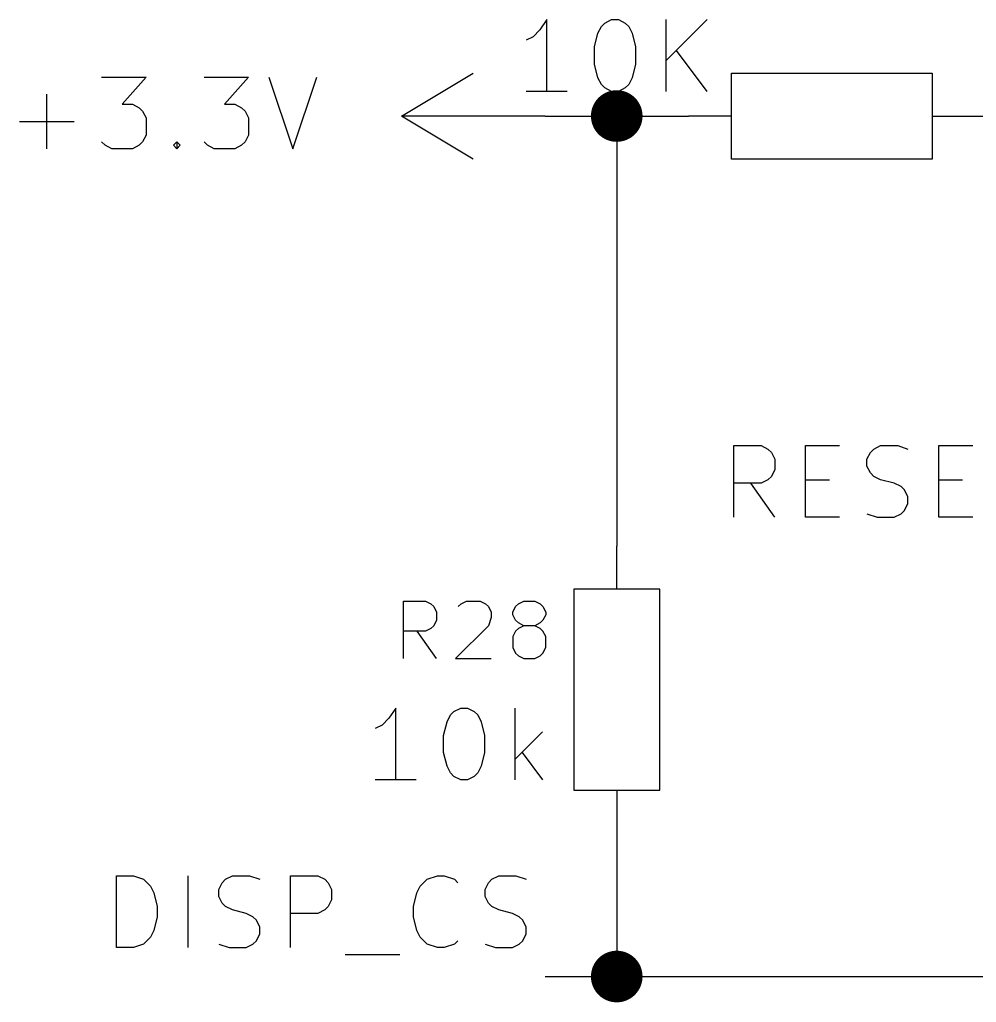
# Model space of a CAD drawing. Header units: inches. Extents: x 0.4 to 16.1, y -11.3 to -0.4.
# Drawn here: x 7.484 to 8.151, y -2.118 to -1.433 of the extents above; entities that cross this region are included whole.
import ezdxf

# ---------------------------------------------------------------- set-up
doc = ezdxf.new("R2010")
doc.units = ezdxf.units.IN
doc.header["$MEASUREMENT"] = 0
for name, color, linetype in [('GREENSIXTYFIVE', 129, 'CONTINUOUS'), ('LIGHTGREEN', 92, 'CONTINUOUS'), ('RED', 14, 'CONTINUOUS'), ('REDSIX', 19, 'CONTINUOUS')]:
    doc.layers.add(name, color=color, linetype=linetype)

msp = doc.modelspace()

# ---------------------------------------------------------------- linework, layer by layer
at = {"layer": 'GREENSIXTYFIVE', "linetype": 'CONTINUOUS'}
for p, q in [((7.85119, -1.4328), (7.84643, -1.43995)), ((7.85119, -1.4328), (7.84643, -1.43995)), ((7.85119, -1.4828), (7.85119, -1.4328)), ((7.85119, -1.4828), (7.85119, -1.4328)), ((7.8869, -1.44233), (7.88928, -1.43757)), ((7.8869, -1.44233), (7.88928, -1.43757)), ((7.88928, -1.43757), (7.89167, -1.43519)), ((7.88928, -1.43757), (7.89167, -1.43519)), ((7.89167, -1.43519), (7.89643, -1.4328)), ((7.89167, -1.43519), (7.89643, -1.4328)), ((7.89643, -1.4328), (7.90119, -1.4328)), ((7.89643, -1.4328), (7.90119, -1.4328)), ((7.90119, -1.4328), (7.90595, -1.43519)), ((7.90119, -1.4328), (7.90595, -1.43519)), ((7.90595, -1.43519), (7.90833, -1.43757)), ((7.90595, -1.43519), (7.90833, -1.43757)), ((7.90833, -1.43757), (7.91071, -1.44233)), ((7.90833, -1.43757), (7.91071, -1.44233)), ((7.93452, -1.4828), (7.93452, -1.4328)), ((7.96309, -1.4328), (7.93452, -1.46137)), ((7.93452, -1.4828), (7.93452, -1.4328)), ((7.96309, -1.4328), (7.93452, -1.46137)), ((7.84167, -1.44471), (7.83691, -1.44709)), ((7.84167, -1.44471), (7.83691, -1.44709)), ((7.84643, -1.43995), (7.84167, -1.44471)), ((7.84643, -1.43995), (7.84167, -1.44471)), ((7.88452, -1.45185), (7.8869, -1.44233)), ((7.88452, -1.45185), (7.8869, -1.44233)), ((7.91071, -1.44233), (7.91309, -1.45185)), ((7.91071, -1.44233), (7.91309, -1.45185)), ((7.88452, -1.46376), (7.88452, -1.45185)), ((7.88452, -1.46376), (7.88452, -1.45185)), ((7.91309, -1.45185), (7.91309, -1.46376)), ((7.91309, -1.45185), (7.91309, -1.46376)), ((7.96309, -1.4828), (7.94167, -1.45423)), ((7.96309, -1.4828), (7.94167, -1.45423)), ((7.8869, -1.47328), (7.88452, -1.46376)), ((7.8869, -1.47328), (7.88452, -1.46376)), ((7.91309, -1.46376), (7.91071, -1.47328)), ((7.91309, -1.46376), (7.91071, -1.47328)), ((7.54086, -1.4728), (7.57181, -1.4728)), ((7.54086, -1.4728), (7.57181, -1.4728)), ((7.57181, -1.4728), (7.55514, -1.49184)), ((7.57181, -1.4728), (7.55514, -1.49184)), ((7.61229, -1.4728), (7.64324, -1.4728)), ((7.61229, -1.4728), (7.64324, -1.4728)), ((7.64324, -1.4728), (7.62657, -1.49184)), ((7.64324, -1.4728), (7.62657, -1.49184)), ((7.65752, -1.4728), (7.67419, -1.5228)), ((7.65752, -1.4728), (7.67419, -1.5228)), ((7.67419, -1.5228), (7.69086, -1.4728)), ((7.67419, -1.5228), (7.69086, -1.4728)), ((7.88928, -1.47804), (7.8869, -1.47328)), ((7.88928, -1.47804), (7.8869, -1.47328)), ((7.89167, -1.48043), (7.88928, -1.47804)), ((7.89167, -1.48043), (7.88928, -1.47804)), ((7.90833, -1.47804), (7.90595, -1.48043)), ((7.90833, -1.47804), (7.90595, -1.48043)), ((7.91071, -1.47328), (7.90833, -1.47804)), ((7.91071, -1.47328), (7.90833, -1.47804)), ((7.50276, -1.5228), (7.50276, -1.4847)), ((7.50276, -1.5228), (7.50276, -1.4847)), ((7.86548, -1.4828), (7.83691, -1.4828)), ((7.86548, -1.4828), (7.83691, -1.4828)), ((7.89643, -1.4828), (7.89167, -1.48043)), ((7.89643, -1.4828), (7.89167, -1.48043)), ((7.90119, -1.4828), (7.89643, -1.4828)), ((7.90119, -1.4828), (7.89643, -1.4828)), ((7.90595, -1.48043), (7.90119, -1.4828)), ((7.90595, -1.48043), (7.90119, -1.4828)), ((7.55514, -1.49184), (7.56229, -1.49184)), ((7.55514, -1.49184), (7.56229, -1.49184)), ((7.56229, -1.49184), (7.56705, -1.49422)), ((7.56229, -1.49184), (7.56705, -1.49422)), ((7.62657, -1.49184), (7.63372, -1.49184)), ((7.62657, -1.49184), (7.63372, -1.49184)), ((7.63372, -1.49184), (7.63848, -1.49422)), ((7.63372, -1.49184), (7.63848, -1.49422)), ((7.56705, -1.49422), (7.56943, -1.49661)), ((7.56705, -1.49422), (7.56943, -1.49661)), ((7.56943, -1.49661), (7.57181, -1.50137)), ((7.56943, -1.49661), (7.57181, -1.50137)), ((7.63848, -1.49422), (7.64086, -1.49661)), ((7.63848, -1.49422), (7.64086, -1.49661)), ((7.64086, -1.49661), (7.64324, -1.50137)), ((7.64086, -1.49661), (7.64324, -1.50137)), ((7.48371, -1.50375), (7.52181, -1.50375)), ((7.48371, -1.50375), (7.52181, -1.50375)), ((7.57181, -1.50137), (7.57181, -1.51327)), ((7.57181, -1.50137), (7.57181, -1.51327)), ((7.64324, -1.50137), (7.64324, -1.51327)), ((7.64324, -1.50137), (7.64324, -1.51327)), ((7.57181, -1.51327), (7.56943, -1.51804)), ((7.57181, -1.51327), (7.56943, -1.51804)), ((7.64324, -1.51327), (7.64086, -1.51804)), ((7.64324, -1.51327), (7.64086, -1.51804)), ((7.54324, -1.52042), (7.54086, -1.51804)), ((7.54324, -1.52042), (7.54086, -1.51804)), ((7.548, -1.5228), (7.54324, -1.52042)), ((7.548, -1.5228), (7.54324, -1.52042)), ((7.56705, -1.52042), (7.56229, -1.5228)), ((7.56705, -1.52042), (7.56229, -1.5228)), ((7.56943, -1.51804), (7.56705, -1.52042)), ((7.56943, -1.51804), (7.56705, -1.52042)), ((7.59086, -1.52042), (7.59324, -1.51804)), ((7.59086, -1.52042), (7.59324, -1.51804)), ((7.59324, -1.5228), (7.59086, -1.52042)), ((7.59324, -1.5228), (7.59086, -1.52042)), ((7.59324, -1.51804), (7.59562, -1.52042)), ((7.59324, -1.51804), (7.59324, -1.5228)), ((7.59324, -1.51804), (7.59562, -1.52042)), ((7.59324, -1.51804), (7.59324, -1.5228)), ((7.59562, -1.52042), (7.59324, -1.5228)), ((7.59562, -1.52042), (7.59324, -1.5228)), ((7.61467, -1.52042), (7.61229, -1.51804)), ((7.61467, -1.52042), (7.61229, -1.51804)), ((7.61943, -1.5228), (7.61467, -1.52042)), ((7.61943, -1.5228), (7.61467, -1.52042)), ((7.63848, -1.52042), (7.63372, -1.5228)), ((7.63848, -1.52042), (7.63372, -1.5228)), ((7.64086, -1.51804), (7.63848, -1.52042)), ((7.64086, -1.51804), (7.63848, -1.52042)), ((7.56229, -1.5228), (7.548, -1.5228)), ((7.56229, -1.5228), (7.548, -1.5228)), ((7.63372, -1.5228), (7.61943, -1.5228)), ((7.63372, -1.5228), (7.61943, -1.5228)), ((7.75143, -1.87824), (7.75143, -1.83824)), ((7.75143, -1.83824), (7.76667, -1.83824)), ((7.76667, -1.83824), (7.77048, -1.84015)), ((7.77048, -1.84015), (7.77238, -1.84205)), ((7.77238, -1.84205), (7.77428, -1.84586)), ((7.78952, -1.84205), (7.79143, -1.84015)), ((7.79143, -1.84015), (7.79524, -1.83824)), ((7.79524, -1.83824), (7.80476, -1.83824)), ((7.80476, -1.83824), (7.80857, -1.84015)), ((7.80857, -1.84015), (7.81048, -1.84205)), ((7.81048, -1.84205), (7.81238, -1.84586)), ((7.82762, -1.84586), (7.82952, -1.84205)), ((7.82952, -1.84205), (7.83143, -1.84015)), ((7.83143, -1.84015), (7.83524, -1.83824)), ((7.83524, -1.83824), (7.84285, -1.83824)), ((7.84285, -1.83824), (7.84667, -1.84015)), ((7.84667, -1.84015), (7.84857, -1.84205)), ((7.84857, -1.84205), (7.85047, -1.84586)), ((7.77428, -1.84586), (7.77428, -1.85157)), ((7.81238, -1.84967), (7.81048, -1.85539)), ((7.81238, -1.84586), (7.81238, -1.84967)), ((7.82762, -1.84776), (7.82762, -1.84586)), ((7.82952, -1.85157), (7.82762, -1.84776)), ((7.85047, -1.84776), (7.84857, -1.85157)), ((7.85047, -1.84586), (7.85047, -1.84776)), ((7.77238, -1.85539), (7.77048, -1.85729)), ((7.77428, -1.85157), (7.77238, -1.85539)), ((7.81048, -1.85539), (7.78762, -1.87824)), ((7.83143, -1.85348), (7.82952, -1.85157)), ((7.83524, -1.85539), (7.83143, -1.85348)), ((7.83524, -1.85539), (7.83143, -1.85729)), ((7.84285, -1.85539), (7.83524, -1.85539)), ((7.84667, -1.85348), (7.84285, -1.85539)), ((7.84667, -1.85729), (7.84285, -1.85539)), ((7.84857, -1.85157), (7.84667, -1.85348)), ((7.76667, -1.85919), (7.75143, -1.85919)), ((7.77428, -1.87824), (7.76095, -1.85919)), ((7.77048, -1.85729), (7.76667, -1.85919)), ((7.82952, -1.85919), (7.82762, -1.863)), ((7.82762, -1.863), (7.82762, -1.87062)), ((7.83143, -1.85729), (7.82952, -1.85919)), ((7.84857, -1.85919), (7.84667, -1.85729)), ((7.85047, -1.863), (7.84857, -1.85919)), ((7.85047, -1.87062), (7.85047, -1.863)), ((7.82762, -1.87062), (7.82952, -1.87443)), ((7.82952, -1.87443), (7.83143, -1.87634)), ((7.83143, -1.87634), (7.83524, -1.87824)), ((7.84285, -1.87824), (7.84667, -1.87634)), ((7.84667, -1.87634), (7.84857, -1.87443)), ((7.84857, -1.87443), (7.85047, -1.87062)), ((7.78762, -1.87824), (7.81238, -1.87824)), ((7.83524, -1.87824), (7.84285, -1.87824)), ((7.74595, -1.9128), (7.74119, -1.91995)), ((7.74595, -1.9628), (7.74595, -1.9128)), ((7.78167, -1.92233), (7.78405, -1.91757)), ((7.78405, -1.91757), (7.78643, -1.91519)), ((7.78643, -1.91519), (7.79119, -1.9128)), ((7.79119, -1.9128), (7.79595, -1.9128)), ((7.79595, -1.9128), (7.80071, -1.91519)), ((7.80071, -1.91519), (7.80309, -1.91757)), ((7.80309, -1.91757), (7.80548, -1.92233)), ((7.82928, -1.9628), (7.82928, -1.9128)), ((7.73643, -1.92471), (7.73167, -1.92709)), ((7.74119, -1.91995), (7.73643, -1.92471)), ((7.77929, -1.93185), (7.78167, -1.92233)), ((7.80548, -1.92233), (7.80786, -1.93185)), ((7.77929, -1.94376), (7.77929, -1.93185)), ((7.80786, -1.93185), (7.80786, -1.94376)), ((7.84833, -1.92947), (7.82928, -1.94852)), ((7.78167, -1.95328), (7.77929, -1.94376)), ((7.80786, -1.94376), (7.80548, -1.95328)), ((7.83405, -1.94376), (7.84833, -1.9628)), ((7.78405, -1.95804), (7.78167, -1.95328)), ((7.78643, -1.96043), (7.78405, -1.95804)), ((7.80309, -1.95804), (7.80071, -1.96043)), ((7.80548, -1.95328), (7.80309, -1.95804)), ((7.76024, -1.9628), (7.73167, -1.9628)), ((7.79119, -1.9628), (7.78643, -1.96043)), ((7.79595, -1.9628), (7.79119, -1.9628)), ((7.80071, -1.96043), (7.79595, -1.9628))]:
    msp.add_line(p, q, dxfattribs=at)
at = {"layer": 'LIGHTGREEN', "linetype": 'CONTINUOUS'}
for p, q in [((7.85, -1.5), (7.9, -1.5)), ((7.9, -1.5), (7.9, -1.8)), ((7.9, -1.5), (7.95, -1.5)), ((8.15, -1.5), (8.25, -1.5)), ((7.9, -2), (7.9, -2.1)), ((7.85, -2.1), (7.9, -2.1)), ((7.9, -2.1), (8.85, -2.1))]:
    msp.add_line(p, q, dxfattribs=at)
at = {"layer": 'LIGHTGREEN', "const_width": 0.018}
for points in [[(7.891, -1.5, 1), (7.909, -1.5, 1)], [(7.891, -2.1, 1), (7.909, -2.1, 1)]]:
    msp.add_lwpolyline(points, format="xyb", close=True, dxfattribs=at)
at = {"layer": 'RED', "linetype": 'CONTINUOUS'}
for p, q in [((7.75, -1.5), (7.8, -1.47)), ((7.98, -1.53), (7.98, -1.47)), ((7.98, -1.47), (8.12, -1.47)), ((8.12, -1.47), (8.12, -1.53)), ((7.8, -1.53), (7.75, -1.5)), ((7.85, -1.5), (7.75, -1.5)), ((7.98, -1.5), (7.95, -1.5)), ((7.98, -1.5), (7.95, -1.5)), ((8.12, -1.5), (8.15, -1.5)), ((8.12, -1.5), (8.15, -1.5)), ((8.12, -1.53), (7.98, -1.53)), ((7.9, -1.83), (7.9, -1.8)), ((7.87, -1.83), (7.87, -1.97)), ((7.93, -1.83), (7.87, -1.83)), ((7.93, -1.97), (7.93, -1.83)), ((7.87, -1.97), (7.93, -1.97)), ((7.9, -1.97), (7.9, -2))]:
    msp.add_line(p, q, dxfattribs=at)
at = {"layer": 'REDSIX', "linetype": 'CONTINUOUS'}
for p, q in [((7.98161, -1.7798), (7.98161, -1.7298)), ((7.98161, -1.7298), (8.00065, -1.7298)), ((8.00065, -1.7298), (8.00542, -1.73218)), ((8.00542, -1.73218), (8.0078, -1.73456)), ((8.03161, -1.7798), (8.03161, -1.7298)), ((8.03161, -1.7298), (8.05542, -1.7298)), ((8.07684, -1.73456), (8.07922, -1.73218)), ((8.07922, -1.73218), (8.08399, -1.7298)), ((8.08399, -1.7298), (8.09589, -1.7298)), ((8.09589, -1.7298), (8.10304, -1.73218)), ((8.12446, -1.7798), (8.12446, -1.7298)), ((8.12446, -1.7298), (8.14827, -1.7298)), ((8.0078, -1.73456), (8.01018, -1.73932)), ((8.01018, -1.73932), (8.01018, -1.74647)), ((8.07446, -1.73932), (8.07684, -1.73456)), ((8.07446, -1.74409), (8.07446, -1.73932)), ((8.01018, -1.74647), (8.0078, -1.75123)), ((8.07684, -1.74885), (8.07446, -1.74409)), ((8.00542, -1.75361), (8.00065, -1.75599)), ((8.0078, -1.75123), (8.00542, -1.75361)), ((8.03161, -1.75361), (8.04828, -1.75361)), ((8.07922, -1.75123), (8.07684, -1.74885)), ((8.08399, -1.75361), (8.07922, -1.75123)), ((8.09351, -1.75599), (8.08399, -1.75361)), ((8.12446, -1.75361), (8.14113, -1.75361)), ((8.00065, -1.75599), (7.98161, -1.75599)), ((8.01018, -1.7798), (7.99351, -1.75599)), ((8.09827, -1.75837), (8.09351, -1.75599)), ((8.10065, -1.76075), (8.09827, -1.75837)), ((8.10304, -1.76552), (8.10065, -1.76075)), ((8.10304, -1.77028), (8.10304, -1.76552)), ((8.10065, -1.77504), (8.10304, -1.77028)), ((8.05542, -1.7798), (8.03161, -1.7798)), ((8.07446, -1.77742), (8.08161, -1.7798)), ((8.08161, -1.7798), (8.09351, -1.7798)), ((8.09351, -1.7798), (8.09827, -1.77742)), ((8.09827, -1.77742), (8.10065, -1.77504)), ((8.14827, -1.7798), (8.12446, -1.7798)), ((7.55113, -2.0798), (7.55113, -2.0298)), ((7.55113, -2.0298), (7.56303, -2.0298)), ((7.56303, -2.0298), (7.57017, -2.03218)), ((7.57017, -2.03218), (7.57494, -2.03694)), ((7.60113, -2.0798), (7.60113, -2.0298)), ((7.62256, -2.03932), (7.62494, -2.03456)), ((7.62494, -2.03456), (7.62732, -2.03218)), ((7.62732, -2.03218), (7.63208, -2.0298)), ((7.63208, -2.0298), (7.64398, -2.0298)), ((7.64398, -2.0298), (7.65113, -2.03218)), ((7.67256, -2.0798), (7.67256, -2.0298)), ((7.67256, -2.0298), (7.6916, -2.0298)), ((7.6916, -2.0298), (7.69637, -2.03218)), ((7.69637, -2.03218), (7.69875, -2.03456)), ((7.69875, -2.03456), (7.70113, -2.03932)), ((7.76303, -2.03694), (7.7678, -2.03218)), ((7.7678, -2.03218), (7.77494, -2.0298)), ((7.77494, -2.0298), (7.7797, -2.0298)), ((7.7797, -2.0298), (7.78684, -2.03218)), ((7.78684, -2.03218), (7.78922, -2.03456)), ((7.80827, -2.03932), (7.81065, -2.03456)), ((7.81065, -2.03456), (7.81303, -2.03218)), ((7.81303, -2.03218), (7.8178, -2.0298)), ((7.8178, -2.0298), (7.8297, -2.0298)), ((7.8297, -2.0298), (7.83684, -2.03218)), ((7.57494, -2.03694), (7.57732, -2.0417)), ((7.57732, -2.0417), (7.5797, -2.05123)), ((7.62256, -2.04409), (7.62256, -2.03932)), ((7.70113, -2.03932), (7.70113, -2.04647)), ((7.75827, -2.05123), (7.76065, -2.0417)), ((7.76065, -2.0417), (7.76303, -2.03694)), ((7.80827, -2.04409), (7.80827, -2.03932)), ((7.62494, -2.04885), (7.62256, -2.04409)), ((7.70113, -2.04647), (7.69875, -2.05123)), ((7.81065, -2.04885), (7.80827, -2.04409)), ((7.5797, -2.05123), (7.5797, -2.05837)), ((7.62732, -2.05123), (7.62494, -2.04885)), ((7.63208, -2.05361), (7.62732, -2.05123)), ((7.64161, -2.05599), (7.63208, -2.05361)), ((7.69637, -2.05361), (7.6916, -2.05599)), ((7.69875, -2.05123), (7.69637, -2.05361)), ((7.75827, -2.05837), (7.75827, -2.05123)), ((7.81303, -2.05123), (7.81065, -2.04885)), ((7.8178, -2.05361), (7.81303, -2.05123)), ((7.82732, -2.05599), (7.8178, -2.05361)), ((7.5797, -2.05837), (7.57732, -2.06789)), ((7.64637, -2.05837), (7.64161, -2.05599)), ((7.64875, -2.06075), (7.64637, -2.05837)), ((7.65113, -2.06552), (7.64875, -2.06075)), ((7.6916, -2.05599), (7.67256, -2.05599)), ((7.76065, -2.06789), (7.75827, -2.05837)), ((7.83208, -2.05837), (7.82732, -2.05599)), ((7.83446, -2.06075), (7.83208, -2.05837)), ((7.83684, -2.06552), (7.83446, -2.06075)), ((7.57732, -2.06789), (7.57494, -2.07266)), ((7.65113, -2.07028), (7.65113, -2.06552)), ((7.76303, -2.07266), (7.76065, -2.06789)), ((7.83684, -2.07028), (7.83684, -2.06552)), ((7.57494, -2.07266), (7.57017, -2.07742)), ((7.64637, -2.07742), (7.64875, -2.07504)), ((7.64875, -2.07504), (7.65113, -2.07028)), ((7.7678, -2.07742), (7.76303, -2.07266)), ((7.78922, -2.07504), (7.78684, -2.07742)), ((7.83208, -2.07742), (7.83446, -2.07504)), ((7.83446, -2.07504), (7.83684, -2.07028)), ((7.56303, -2.0798), (7.55113, -2.0798)), ((7.57017, -2.07742), (7.56303, -2.0798)), ((7.62256, -2.07742), (7.6297, -2.0798)), ((7.6297, -2.0798), (7.64161, -2.0798)), ((7.64161, -2.0798), (7.64637, -2.07742)), ((7.77494, -2.0798), (7.7678, -2.07742)), ((7.7797, -2.0798), (7.77494, -2.0798)), ((7.78684, -2.07742), (7.7797, -2.0798)), ((7.80827, -2.07742), (7.81541, -2.0798)), ((7.81541, -2.0798), (7.82732, -2.0798)), ((7.82732, -2.0798), (7.83208, -2.07742)), ((7.71065, -2.08456), (7.74875, -2.08456))]:
    msp.add_line(p, q, dxfattribs=at)

doc.saveas('drawing.dxf')
